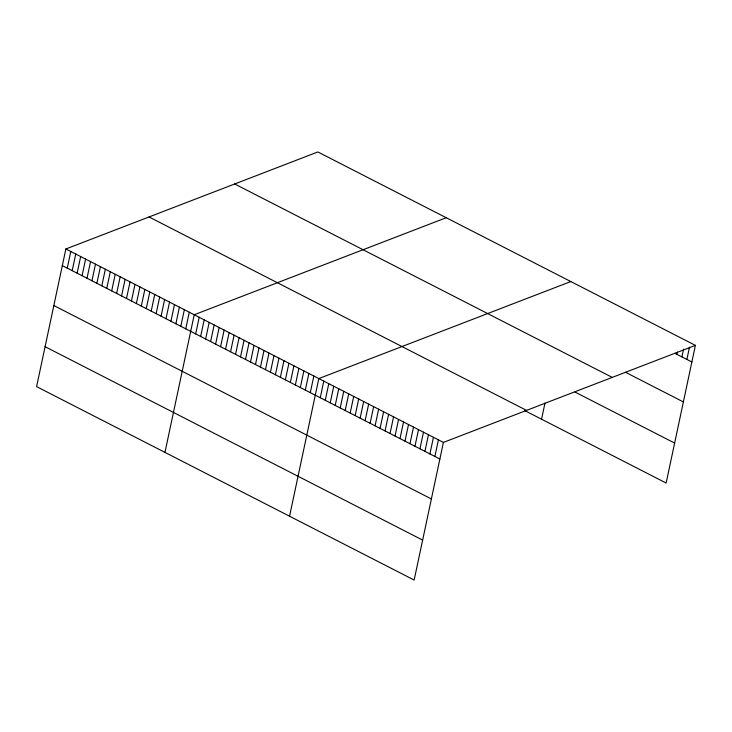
<?xml version="1.0" encoding="UTF-8"?>
<svg xmlns="http://www.w3.org/2000/svg" width="732" height="732" viewBox="0 0 732 732"><rect width="100%" height="100%" fill="white"/><g stroke="black" fill="none" stroke-linecap="round" stroke-linejoin="round"><path stroke-width="1.1" d="M695.4 345.376L317.853 151.954L65.862 248.981L36.6 386.624L414.147 580.046L443.409 442.403L695.4 345.376L666.138 483.019L524.606 410.515M67.262 268.122L70.794 251.506M72.203 270.657L75.735 254.041M77.135 273.182L80.666 256.566M82.076 275.717L85.607 259.091M87.007 278.242L90.548 261.626M91.948 280.777L95.48 264.151M96.889 283.302L100.421 266.686M101.821 285.837L105.353 269.211M106.762 288.362L110.294 271.746M111.694 290.888L115.226 274.271M116.635 293.422L120.167 276.797M121.576 295.948L125.108 279.331M126.508 298.482L130.04 281.857M131.449 301.008L134.981 284.391M136.381 303.542L139.913 286.917M141.322 306.067L144.854 289.451M146.254 308.593L149.795 291.977M151.195 311.127L154.726 294.502M156.136 313.653L159.668 297.036M161.067 316.187L164.599 299.562M166.008 318.713L169.54 302.096M170.94 321.247L174.472 304.622M175.881 323.773L179.413 307.156M180.822 326.298L184.354 309.682M185.754 328.833L189.286 312.216M164.965 452.385L194.227 314.742L446.218 217.715M195.673 333.911L199.205 317.295M200.66 336.464L204.191 319.847M205.646 339.017L209.178 322.4M210.624 341.57L214.156 324.953M215.611 344.132L219.143 327.506M220.597 346.684L224.129 330.059M225.575 349.237L229.107 332.612M230.562 351.79L234.094 335.165M235.548 354.343L239.08 337.717M240.526 356.896L244.058 340.27M245.513 359.449L249.045 342.823M250.5 362.001L254.031 345.376M255.477 364.554L259.009 347.929M260.464 367.107L263.996 350.482M265.451 369.66L268.983 353.044M270.428 372.213L273.96 355.596M275.415 374.766L278.947 358.149M280.402 377.319L283.934 360.702M285.379 379.871L288.911 363.255M290.366 382.424L293.898 365.808M295.353 384.977L298.885 368.361M300.33 387.53L303.862 370.914M305.317 390.083L308.849 373.466M310.304 392.636L313.836 376.019M289.561 516.216L318.813 378.572L570.804 281.546M320.268 397.741L323.8 381.125M325.255 400.294L328.787 383.678M330.233 402.847L333.765 386.231M335.219 405.4L338.751 388.784M340.206 407.953L343.738 391.336M345.184 410.506L348.716 393.889M350.171 413.068L353.702 396.442M355.157 415.62L358.689 398.995M360.135 418.173L363.667 401.548M365.122 420.726L368.654 404.101M370.108 423.279L373.64 406.653M375.086 425.832L378.618 409.206M380.073 428.385L383.605 411.759M385.059 430.938L388.591 414.312M390.037 433.49L393.569 416.865M395.024 436.043L398.556 419.418M400.011 438.596L403.542 421.971M404.988 441.149L408.52 424.533M409.975 443.702L413.507 427.085M414.962 446.255L418.494 429.638M419.939 448.808L423.471 432.191M424.926 451.36L428.458 434.744M429.913 453.913L433.445 437.297M434.89 456.466L438.422 439.85M541.552 419.189L544.983 403.03M676.917 354.334L677.384 352.119M681.904 356.887L683.551 349.127M686.881 359.439L689.471 347.252M674.922 353.309L691.868 361.992M625.567 372.313L683.377 401.932M234.688 183.97L612.245 377.392M574.959 392.023L674.63 443.08M149.017 216.956L526.564 410.377M65.862 248.981L443.409 442.403M62.33 265.597L439.877 459.019M53.839 305.537L431.386 498.959M45.091 346.684L422.639 540.106"/></g></svg>
